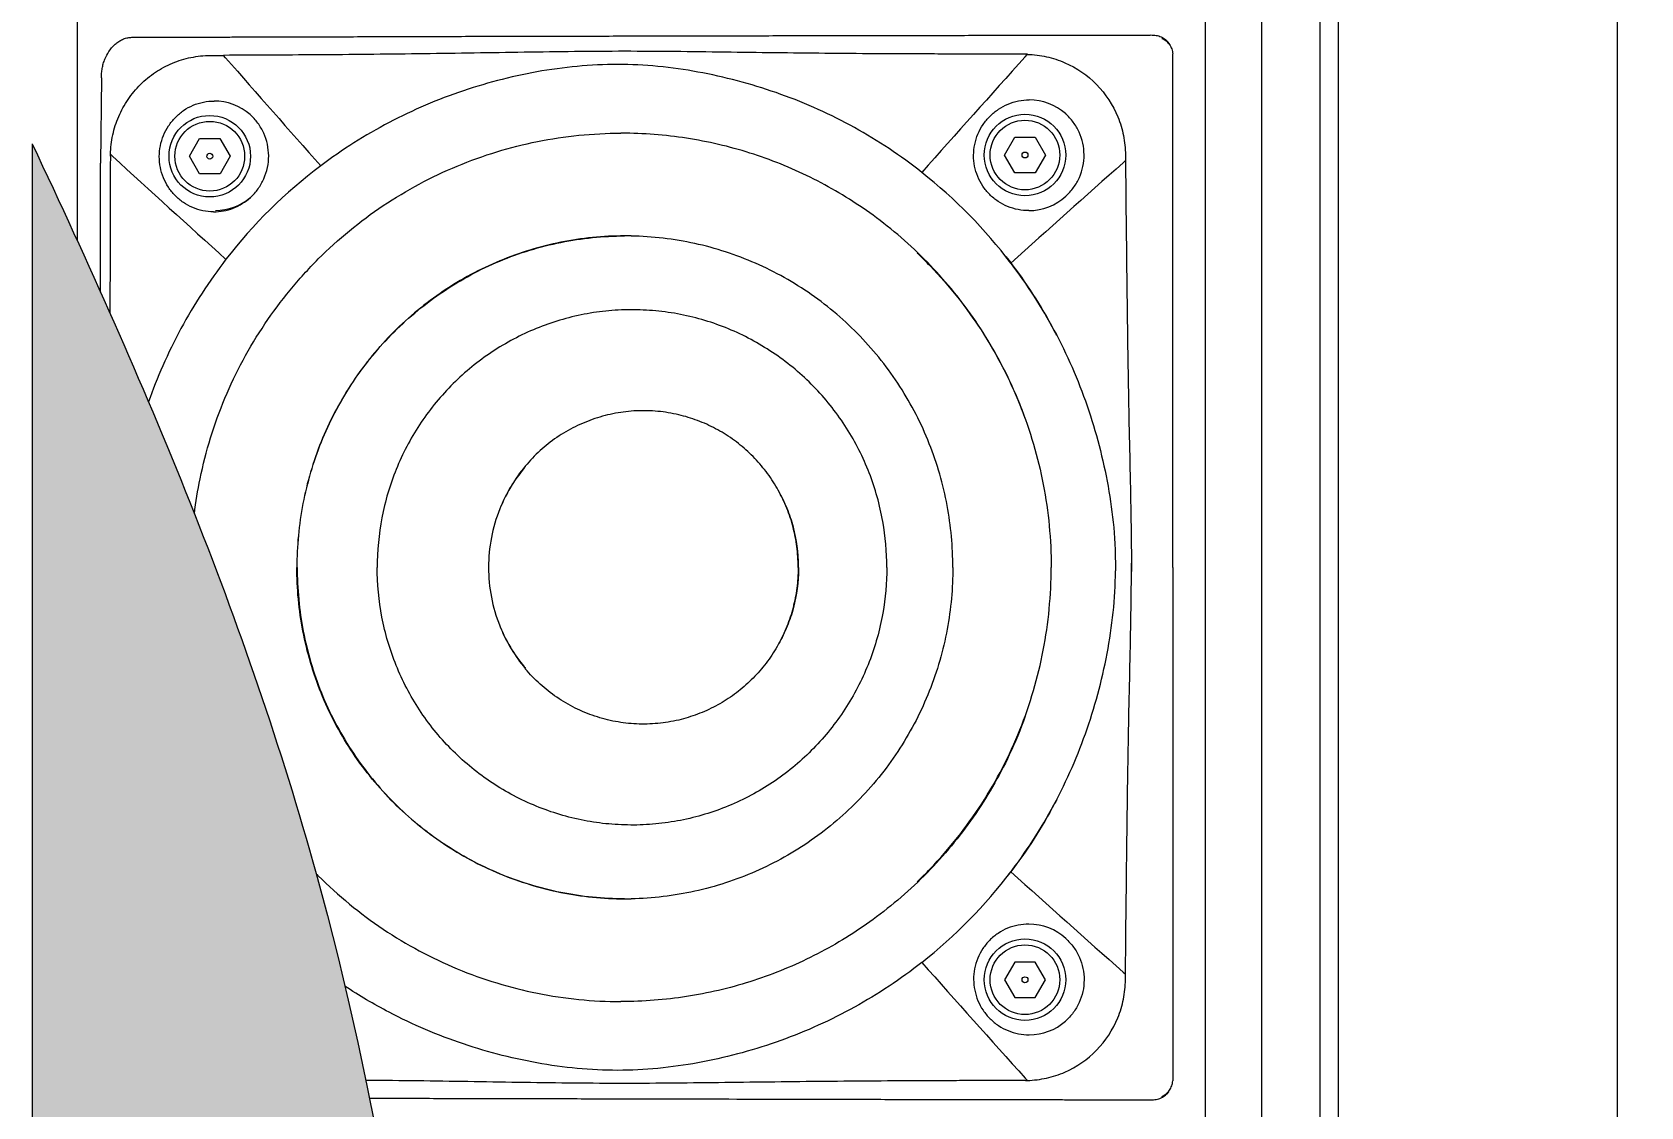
# Model space of a CAD drawing. Header units: millimetres. Extents: x 1177 to 2514, y 93 to 1038.
# Drawn here: x 1311.1 to 1447.3, y 734.8 to 825.8 of the extents above; entities that cross this region are included whole.
import ezdxf

# ---------------------------------------------------------------- set-up
doc = ezdxf.new("R2010")
doc.units = ezdxf.units.MM
doc.header["$LTSCALE"] = 0.1
doc.layers.get('0').update_dxf_attribs({"lineweight": 13})
doc.layers.get('Defpoints').update_dxf_attribs({"lineweight": 9})
doc.layers.add('标注', color=251, linetype='Continuous', lineweight=9)
doc.styles.get("Standard").update_dxf_attribs({"font": 'arial.ttf'})
doc.dimstyles.new('STANDARD 4', dxfattribs={"dimscale": 4, "dimtxt": 2.5, "dimasz": 1.5, "dimexe": 0.5, "dimexo": 0.5, "dimgap": 0.5, "dimtad": 1, "dimtoh": 1, "dimdec": 1, "dimzin": 9, "dimdsep": 46, "dimtxsty": 'Standard', "dimcen": 0, "dimclrd": 256, "dimclre": 256, "dimclrt": 256, "dimadec": 0, "dimazin": 0, "dimtp": 0.01, "dimtm": 0.01, "dimtfac": 1, "dimtdec": 1, "dimtofl": 0, "dimtmove": 0, "dimatfit": 3, "dimfxl": 1, "dimtolj": 1, "dimtzin": 4, "dimlwd": -1, "dimlwe": -1, "dimarcsym": 0})

# ---------------------------------------------------------------- blocks, each defined once
blk = doc.blocks.new('*D5')
at = {"layer": 'Defpoints', "color": 0, "transparency": 16777216}
for p in [(1420.67, 874.52), (1420.67, 412.52), (1445.31, 412.52)]:
    blk.add_point(p, dxfattribs=at)
at = {"layer": '标注', "transparency": 16777216}
for p, q in [((1422.67, 874.52), (1447.31, 874.52)), ((1445.31, 868.52), (1445.31, 418.52)), ((1422.67, 412.52), (1447.31, 412.52))]:
    blk.add_line(p, q, dxfattribs=at)
for points in [[(1444.31, 868.52), (1446.31, 868.52), (1445.31, 874.52)], [(1444.31, 418.52), (1446.31, 418.52), (1445.31, 412.52)]]:
    blk.add_solid(points, dxfattribs=at)
at = {"layer": '标注', "transparency": 16777216, "insert": (1438.2, 643.52), "char_height": 10, "attachment_point": 5, "rotation": 90}
blk.add_mtext('\\A1;462', dxfattribs=at)

msp = doc.modelspace()

# ---------------------------------------------------------------- hatches: boundary and pattern name
at = {"layer": '标注'}
h = msp.add_hatch(dxfattribs=at)
h.set_pattern_fill('HONEY', color=256)
h.set_pattern_definition([(0, (1080.556, 141.835), (4.7625, 2.749631), [3.175, -6.35]), (120, (1080.556, 141.835), (-4.7625, 2.749631), [3.175, -6.35]), (60, (1080.556, 141.835), (1e-08, 5.499261), [-6.35, 3.175])])
edge = h.paths.add_edge_path()
edge.add_spline(control_points=[(1311.15, 816.32), (1320.61, 796.32), (1359.71, 704.44), (1340.36, 571.13), (1402.75, 501.52), (1414.23, 490.07)], knot_values=[27.962264, 27.962264, 27.962264, 27.962264, 94.234465, 327.531204, 375.459085, 375.459085, 375.459085, 375.459085], degree=3, periodic=0)
edge.add_line((1414.23, 490.07), (1414.23, 418.52))
edge.add_line((1414.23, 418.52), (1311.15, 418.52))
edge.add_line((1311.15, 418.52), (1311.15, 816.32))

# ---------------------------------------------------------------- linework, layer by layer
for p, q in [((1415.23, 417.52), (1415.23, 869.52)), ((1420.17, 417.52), (1420.17, 869.52)), ((1421.69, 869.52), (1421.69, 417.52)), ((1314.96, 867.52), (1314.96, 808.14)), ((1410.42, 867.52), (1410.42, 493.92)), ((1326.21, 823.81), (1327.33, 823.81)), ((1327.51, 823.61), (1327.33, 823.82)), ((1395.21, 823.7), (1395.39, 823.91)), ((1317.01, 821.91), (1316.92, 814.68)), ((1361.73, 817.22), (1360.97, 817.23)), ((1324.45, 815.28), (1325.31, 816.78)), ((1325.31, 816.78), (1327.04, 816.78)), ((1327.04, 816.78), (1327.91, 815.28)), ((1393.45, 815.37), (1394.31, 816.88)), ((1394.31, 816.88), (1396.04, 816.88)), ((1396.04, 816.88), (1396.91, 815.38)), ((1316.92, 814.42), (1316.92, 814.68)), ((1316.94, 803.77), (1316.92, 814.42)), ((1317.97, 815.26), (1317.77, 815.44)), ((1325.31, 813.78), (1324.45, 815.28)), ((1327.91, 815.28), (1327.05, 813.78)), ((1394.31, 813.88), (1393.45, 815.37)), ((1396.91, 815.38), (1396.05, 813.88)), ((1403.49, 814.73), (1403.69, 814.91)), ((1327.05, 813.78), (1325.31, 813.78)), ((1396.05, 813.88), (1394.31, 813.88)), ((1361.29, 808.53), (1361.27, 808.53)), ((1361.29, 752.4), (1361.27, 752.4)), ((1394.31, 747.05), (1393.45, 745.55)), ((1396.05, 747.05), (1394.31, 747.05)), ((1396.91, 745.55), (1396.05, 747.05)), ((1403.49, 746.2), (1403.69, 746.02)), ((1393.45, 745.55), (1394.31, 744.05)), ((1396.04, 744.05), (1396.91, 745.55)), ((1361.73, 743.71), (1360.97, 743.7)), ((1394.31, 744.05), (1396.04, 744.05)), ((1395.21, 737.22), (1395.39, 737.02))]:
    msp.add_line(p, q)
for centre, radius in [((1326.18, 815.28), 3.45), ((1395.18, 815.38), 3.45), ((1326.18, 815.28), 2.95), ((1395.18, 815.38), 2.95), ((1395.18, 815.38), 0.25), ((1326.18, 815.28), 0.25), ((1395.18, 745.55), 3.45), ((1395.18, 745.55), 2.95), ((1395.18, 745.55), 0.25)]:
    msp.add_circle(centre, radius)
for centre, radius, start, end in [((1395.16, 816.21), 7.7, 88.2986, 89.5494), ((3243.62, 2502.68), 2547.69, 221.22778, 221.50197), ((2562.06, -228.84), 1571.43, 137.94853, 138.42745), ((1326.56, 815.38), 4.57, 48.4793, 90.2498), ((1395.54, 815.41), 4.64, 48.5119, 89.915), ((1325.66, 815.21), 7.9, 178.3084, 179.5381), ((2432.85, 2032.42), 1650.59, 227.51125, 227.96086), ((1361.1, 780.59), 42.42, 127.0077, 142.2695), ((3555.27, -1601.76), 3235.67, 131.68388, 131.90943), ((1360.15, 780.53), 42.49, 37.2169, 51.7662), ((1326.61, 815.34), 4.66, 270.7071, 309.5317), ((1395.48, 815.37), 4.7, 270.3689, 312.3436), ((1361.31, 781.07), 27.46, 88.8571, 90.0474), ((1360.81, 780.7), 36.52, 43.8166, 46.2519), ((1362.75, 780.56), 12.97, 140.0992, 158.0474), ((1363.03, 780.56), 13.22, 140.099, 158.0477), ((1362.69, 780.61), 12.89, 139.3, 140.0883), ((1362.83, 780.53), 13.05, 158.0502, 180.2933), ((1362.83, 780.4), 13.05, 179.7067, 201.9498), ((1362.75, 780.37), 12.97, 201.9526, 219.9008), ((1363.03, 780.37), 13.22, 201.9523, 219.901), ((1362.69, 780.32), 12.89, 219.9117, 220.7), ((1360.81, 780.23), 36.52, 313.7481, 316.1834), ((1360.15, 780.39), 42.49, 308.2338, 322.7831), ((3555.27, 3162.68), 3235.67, 228.09057, 228.31612), ((1361.31, 779.86), 27.46, 269.9526, 271.1429), ((1395.48, 745.56), 4.7, 47.6564, 89.6311), ((2562.06, 1789.76), 1571.43, 221.57255, 222.05147), ((1395.54, 745.52), 4.64, 270.085, 311.4881), ((1395.16, 744.72), 7.7, 270.4506, 271.7014)]:
    msp.add_arc(centre, radius, start, end)
for points, knots in [([(1317.3, 823.49), (1317.39, 823.72), (1317.62, 824.16), (1318.01, 824.64), (1318.39, 824.95), (1318.66, 825.11), (1318.88, 825.21), (1319.12, 825.29), (1319.3, 825.32), (1319.42, 825.33)], [0, 0, 0, 0, 0.249897, 0.499679, 0.624766, 0.749831, 0.812397, 0.874954, 1, 1, 1, 1]), ([(1319.42, 825.33), (1319.48, 825.34), (1319.59, 825.35), (1319.76, 825.35), (1319.93, 825.35), (1320.15, 825.35), (1320.43, 825.35), (1320.88, 825.35), (1321.45, 825.35), (1322.12, 825.36), (1322.8, 825.36), (1323.7, 825.36), (1324.83, 825.36), (1326.18, 825.37), (1327.53, 825.37), (1328.88, 825.38), (1330.69, 825.38), (1332.94, 825.39), (1335.65, 825.4), (1338.35, 825.4), (1341.05, 825.41), (1343.76, 825.42), (1347.36, 825.43), (1351.87, 825.44), (1357.28, 825.45), (1364.49, 825.47), (1371.7, 825.48), (1378.92, 825.5), (1384.32, 825.51), (1388.83, 825.51), (1392.44, 825.52), (1395.14, 825.53), (1397.39, 825.53), (1399.2, 825.53), (1400.55, 825.54), (1401.9, 825.54), (1403.03, 825.54), (1403.93, 825.54), (1404.49, 825.54), (1404.94, 825.54), (1405.28, 825.54), (1405.56, 825.54), (1405.79, 825.54), (1405.9, 825.55), (1405.96, 825.54)], [0, 0, 0, 0, 0.001953, 0.003906, 0.005859, 0.007812, 0.011719, 0.015625, 0.023437, 0.03125, 0.039062, 0.046875, 0.0625, 0.078125, 0.09375, 0.109375, 0.125, 0.15625, 0.1875, 0.21875, 0.25, 0.28125, 0.3125, 0.375, 0.4375, 0.5, 0.625, 0.6875, 0.75, 0.8125, 0.84375, 0.875, 0.90625, 0.921875, 0.9375, 0.953125, 0.96875, 0.976563, 0.984375, 0.988281, 0.992188, 0.996094, 0.998047, 1, 1, 1, 1]), ([(1405.96, 825.54), (1406.03, 825.54), (1406.18, 825.53), (1406.4, 825.5), (1406.61, 825.43), (1406.88, 825.31), (1407.14, 825.13), (1407.29, 824.94), (1407.35, 824.87)], [0, 0, 0, 0, 0.1251733, 0.2503246, 0.3755075, 0.5006605, 0.7503685, 0.9062926, 0.9062926, 0.9062926, 0.9062926]), ([(1406.77, 825.26), (1406.9, 825.2), (1407.14, 825.05), (1407.43, 824.74), (1407.62, 824.37), (1407.68, 824.09), (1407.69, 823.95)], [0, 0, 0, 0, 0.25002, 0.499954, 0.74987, 1, 1, 1, 1]), ([(1317.77, 815.44), (1317.79, 815.99), (1317.92, 817.09), (1318.42, 818.66), (1319.22, 820.11), (1320.27, 821.38), (1321.55, 822.43), (1323, 823.21), (1324.58, 823.69), (1325.67, 823.81), (1326.21, 823.81)], [0, 0, 0, 0, 0.125604, 0.251066, 0.37636, 0.501431, 0.626261, 0.750935, 0.875521, 1, 1, 1, 1]), ([(1395.22, 823.91), (1394.51, 823.91), (1393.1, 823.91), (1390.98, 823.92), (1388.85, 823.93), (1386.03, 823.94), (1382.49, 823.95), (1378.25, 823.99), (1374.01, 824.03), (1368.36, 824.11), (1362.7, 824.18), (1357.05, 824.14), (1352.8, 824.08), (1348.55, 824.01), (1344.31, 823.95), (1340.06, 823.9), (1334.41, 823.85), (1330.16, 823.83), (1327.33, 823.82)], [0, 0, 0, 0, 0.031255, 0.062509, 0.093763, 0.125018, 0.187524, 0.250022, 0.312498, 0.374932, 0.499752, 0.562297, 0.624897, 0.687473, 0.750007, 0.812516, 0.875013, 1, 1, 1, 1]), ([(1395.39, 823.9), (1395.93, 823.89), (1397.02, 823.75), (1399.1, 823.08), (1401.4, 821.49), (1402.93, 819.15), (1403.57, 817.04), (1403.68, 815.94), (1403.69, 815.39)], [0, 0, 0, 0, 0.124866, 0.24975, 0.498727, 0.74843, 0.874183, 1, 1, 1, 1]), ([(1407.69, 780.46), (1407.69, 780.71), (1407.69, 782.74), (1407.69, 786.55), (1407.69, 791.89), (1407.69, 797.24), (1407.69, 801.69), (1407.69, 805.25), (1407.69, 807.92), (1407.69, 810.59), (1407.69, 812.82), (1407.69, 814.6), (1407.69, 815.94), (1407.69, 817.27), (1407.69, 818.61), (1407.69, 819.72), (1407.69, 820.61), (1407.69, 821.28), (1407.69, 821.84), (1407.69, 822.28), (1407.69, 822.62), (1407.69, 822.95), (1407.69, 823.23), (1407.69, 823.45), (1407.69, 823.59), (1407.69, 823.7), (1407.69, 823.77), (1407.69, 823.83), (1407.69, 823.87), (1407.68, 823.91), (1407.69, 823.94), (1407.69, 823.95)], [0.4913227, 0.4913227, 0.4913227, 0.4913227, 0.4999999, 0.5624999, 0.6249998, 0.6874998, 0.7499998, 0.7812498, 0.8124998, 0.8437498, 0.8749998, 0.8906248, 0.9062498, 0.9218748, 0.9374998, 0.9531248, 0.9609373, 0.9687498, 0.9765623, 0.9804685, 0.9843748, 0.988281, 0.9921872, 0.9941404, 0.9960935, 0.9970701, 0.9980466, 0.9985349, 0.9990232, 0.9995119, 1, 1, 1, 1]), ([(1317.01, 821.91), (1317.01, 822.04), (1317.02, 822.31), (1317.07, 822.72), (1317.16, 823.11), (1317.25, 823.37), (1317.3, 823.49)], [0, 0, 0, 0, 0.249972, 0.500035, 0.74999, 1, 1, 1, 1]), ([(1386.45, 813.91), (1384.66, 815.32), (1381.79, 817.23), (1377.71, 819.28), (1374.53, 820.56), (1371.27, 821.59), (1367.93, 822.37), (1364.55, 822.89), (1361.13, 823.1), (1357.7, 822.98), (1354.29, 822.54), (1350.93, 821.83), (1347.63, 820.86), (1344.43, 819.64), (1340.3, 817.68), (1337.39, 815.84), (1335.57, 814.46)], [0, 0, 0, 0, 0.124909, 0.18737, 0.249814, 0.312249, 0.374677, 0.437067, 0.499454, 0.562013, 0.62474, 0.68744, 0.750034, 0.812562, 0.875065, 1, 1, 1, 1]), ([(1326.5, 810.57), (1326.2, 810.57), (1325.59, 810.63), (1324.72, 810.9), (1323.93, 811.34), (1323.23, 811.92), (1322.65, 812.64), (1322.23, 813.45), (1321.97, 814.33), (1321.88, 815.25), (1321.97, 816.17), (1322.24, 817.05), (1322.67, 817.87), (1323.25, 818.59), (1323.95, 819.18), (1324.76, 819.62), (1325.63, 819.89), (1326.24, 819.95), (1326.54, 819.95)], [0, 0, 0, 0, 0.062013, 0.123999, 0.186007, 0.248144, 0.31047, 0.373011, 0.435751, 0.498641, 0.561623, 0.624602, 0.687521, 0.750329, 0.812989, 0.875479, 0.937819, 1, 1, 1, 1]), ([(1395.51, 810.67), (1395.2, 810.67), (1394.59, 810.73), (1393.7, 810.99), (1392.89, 811.43), (1392.17, 812.01), (1391.59, 812.73), (1391.15, 813.55), (1390.89, 814.43), (1390.8, 815.36), (1390.9, 816.28), (1391.17, 817.17), (1391.61, 817.98), (1392.21, 818.7), (1392.92, 819.28), (1393.74, 819.72), (1394.63, 819.99), (1395.24, 820.05), (1395.55, 820.05)], [0, 0, 0, 0, 0.062376, 0.124727, 0.187058, 0.249428, 0.311839, 0.374302, 0.436823, 0.499384, 0.562001, 0.624637, 0.687286, 0.749934, 0.812557, 0.875113, 0.937604, 1, 1, 1, 1]), ([(1329.62, 811.78), (1329.86, 812), (1330.3, 812.5), (1330.79, 813.36), (1331.1, 814.32), (1331.2, 815.31), (1331.09, 816.3), (1330.78, 817.24), (1330.28, 818.1), (1329.83, 818.59), (1329.59, 818.8)], [0, 0, 0, 0, 0.125055, 0.250398, 0.375885, 0.501357, 0.626636, 0.751544, 0.875992, 1, 1, 1, 1]), ([(1398.64, 811.9), (1398.88, 812.12), (1399.33, 812.61), (1399.82, 813.47), (1400.12, 814.41), (1400.22, 815.4), (1400.11, 816.39), (1399.8, 817.33), (1399.3, 818.18), (1398.86, 818.67), (1398.61, 818.88)], [0, 0, 0, 0, 0.125126, 0.250255, 0.375362, 0.500449, 0.625511, 0.750454, 0.875295, 1, 1, 1, 1]), ([(1324.88, 785), (1325, 786), (1325.54, 789.34), (1326.9, 793.74), (1328.95, 798.04), (1330.8, 801.11), (1332.93, 803.97), (1336.12, 807.5), (1340.73, 811.29), (1345.99, 814.1), (1350.45, 815.71), (1353.9, 816.58), (1357.42, 817.11), (1359.78, 817.23), (1360.97, 817.23)], [0.5363409, 0.5363409, 0.5363409, 0.5363409, 0.5627075, 0.6253563, 0.6566952, 0.6880154, 0.7193149, 0.7505925, 0.8130067, 0.8753393, 0.9065184, 0.9376833, 0.9688438, 1, 1, 1, 1]), ([(1382.32, 810.28), (1380.83, 811.36), (1377.69, 813.31), (1372.6, 815.47), (1367.24, 816.83), (1363.57, 817.18), (1361.73, 817.22)], [0, 0, 0, 0, 0.250323, 0.500385, 0.750243, 1, 1, 1, 1]), ([(1317.77, 815.27), (1317.76, 814.91), (1317.76, 814.18), (1317.76, 812.73), (1317.76, 810.92), (1317.75, 808.74), (1317.74, 805.84), (1317.73, 803.6), (1317.72, 802.09), (1317.72, 802.02)], [0, 0, 0, 0, 0.0312508, 0.0625016, 0.1250031, 0.1875047, 0.2500063, 0.3750094, 0.3805514, 0.3805514, 0.3805514, 0.3805514]), ([(1403.69, 814.91), (1403.7, 814.18), (1403.71, 812.73), (1403.74, 809.83), (1403.78, 806.21), (1403.83, 801.86), (1403.89, 797.51), (1403.97, 793.16), (1404.07, 788.81), (1404.16, 784.46), (1404.19, 781.56), (1404.2, 780.11)], [0, 0, 0, 0, 0.062501, 0.125001, 0.250002, 0.375004, 0.500005, 0.625006, 0.750006, 0.875001, 1, 1, 1, 1]), ([(1326.5, 810.57), (1327.06, 810.57), (1328.21, 810.78), (1329.19, 811.4), (1329.62, 811.78)], [0, 0, 0, 0, 0.498826, 1, 1, 1, 1]), ([(1395.21, 793.07), (1394.81, 794.18), (1393.58, 797.15), (1390.94, 801.71), (1387.04, 806.42), (1383.96, 809.09), (1382.32, 810.28)], [0.105067, 0.105067, 0.105067, 0.105067, 0.2504623, 0.500649, 0.7505021, 1, 1, 1, 1]), ([(1361.27, 808.53), (1360.37, 808.53), (1358.57, 808.44), (1355.89, 808.03), (1353.26, 807.37), (1349.85, 806.15), (1345.85, 804), (1342.33, 801.1), (1339.9, 798.42), (1338.27, 796.23), (1336.87, 793.89), (1335.3, 790.61), (1333.96, 786.24), (1333.56, 782.5), (1333.55, 780.57), (1333.55, 780.46)], [0, 0, 0, 0, 0.0311355, 0.0622791, 0.0934256, 0.1245888, 0.1868992, 0.2493053, 0.2805845, 0.3118895, 0.3432187, 0.3745698, 0.4372508, 0.4999732, 0.5036692, 0.5036692, 0.5036692, 0.5036692]), ([(1333.58, 780.46), (1333.58, 780.57), (1333.59, 782.5), (1333.99, 786.24), (1335.33, 790.6), (1336.89, 793.88), (1338.3, 796.22), (1339.92, 798.41), (1342.35, 801.09), (1345.86, 803.98), (1349.86, 806.14), (1353.26, 807.36), (1355.89, 808.03), (1358.57, 808.43), (1360.37, 808.53), (1361.27, 808.53)], [0.4963279, 0.4963279, 0.4963279, 0.4963279, 0.5000269, 0.5627492, 0.62543, 0.6567811, 0.6881102, 0.7194151, 0.7506944, 0.8131006, 0.8754112, 0.9065744, 0.9377209, 0.9688644, 1, 1, 1, 1]), ([(1389.07, 780.46), (1389.08, 782.22), (1388.75, 785.79), (1387.5, 790.13), (1386, 793.44), (1384.63, 795.8), (1383.05, 798.02), (1380.66, 800.75), (1377.2, 803.71), (1373.24, 805.93), (1369.86, 807.22), (1367.24, 807.93), (1364.57, 808.38), (1362.76, 808.5), (1361.86, 808.52)], [0.5021838, 0.5021838, 0.5021838, 0.5021838, 0.5626978, 0.625385, 0.6567405, 0.6880747, 0.719385, 0.7506699, 0.8130872, 0.8754073, 0.9065736, 0.9377234, 0.9688709, 1, 1, 1, 1]), ([(1327.55, 806.55), (1326.13, 804.7), (1324.21, 801.75), (1322.19, 797.62), (1321.36, 795.51), (1321, 794.47)], [0, 0, 0, 0, 0.2491674, 0.3740108, 0.4911481, 0.4911481, 0.4911481, 0.4911481]), ([(1393.57, 806.78), (1395.01, 804.95), (1396.95, 802.01), (1399.03, 797.83), (1400.34, 794.57), (1401.39, 791.21), (1402.18, 787.78), (1402.7, 784.29), (1402.84, 781.94), (1402.84, 780.16)], [0, 0, 0, 0, 0.249098, 0.373922, 0.498883, 0.624013, 0.749336, 0.874733, 1, 1, 1, 1]), ([(1397.87, 800.12), (1397.81, 800.23), (1396.69, 802.37), (1395.38, 804.41), (1393.99, 806.24)], [0.7372415, 0.7372415, 0.7372415, 0.7372415, 0.7508809, 1, 1, 1, 1]), ([(1387.16, 805.99), (1388.78, 804.3), (1391.71, 800.6), (1394.96, 794.31), (1396.95, 787.52), (1397.4, 782.82), (1397.4, 780.46)], [0, 0, 0, 0, 0.1247698, 0.2497264, 0.3748253, 0.4999955, 0.4999955, 0.4999955, 0.4999955]), ([(1362.34, 802.27), (1361.64, 802.29), (1360.22, 802.25), (1358.12, 801.98), (1356.06, 801.5), (1353.38, 800.59), (1350.22, 798.97), (1347.43, 796.75), (1345.49, 794.68), (1344.2, 792.99), (1343.07, 791.18), (1341.82, 788.63), (1340.72, 785.22), (1340.37, 782.22), (1340.35, 780.63), (1340.35, 780.46)], [0, 0, 0, 0, 0.0311291, 0.0622753, 0.0934218, 0.1245804, 0.1868815, 0.249279, 0.2805555, 0.3118592, 0.343188, 0.3745391, 0.4372211, 0.4999431, 0.5072236, 0.5072236, 0.5072236, 0.5072236]), ([(1383.48, 780.46), (1383.48, 781.77), (1383.25, 784.49), (1382.32, 787.82), (1381.16, 790.42), (1380.11, 792.27), (1378.88, 794.01), (1377.03, 796.16), (1374.33, 798.48), (1371.24, 800.23), (1368.6, 801.25), (1366.55, 801.81), (1364.46, 802.16), (1363.05, 802.26), (1362.34, 802.27)], [0.5053032, 0.5053032, 0.5053032, 0.5053032, 0.5626671, 0.6253552, 0.6567109, 0.6880464, 0.7193588, 0.7506459, 0.8130673, 0.8753929, 0.9065618, 0.9377166, 0.9688692, 1, 1, 1, 1]), ([(1365.87, 793.38), (1365.29, 793.52), (1364.1, 793.72), (1362.3, 793.76), (1360.51, 793.55), (1358.76, 793.1), (1357.09, 792.41), (1355.53, 791.5), (1354.11, 790.38), (1353.27, 789.51), (1352.89, 789.04)], [0, 0, 0, 0, 0.124841, 0.249654, 0.37448, 0.499359, 0.624325, 0.74941, 0.874631, 1, 1, 1, 1]), ([(1375.98, 780.46), (1375.98, 780.77), (1375.95, 781.64), (1375.77, 783.06), (1375.35, 784.69), (1374.72, 786.26), (1373.9, 787.73), (1372.9, 789.09), (1371.74, 790.3), (1370.44, 791.36), (1369.01, 792.24), (1367.48, 792.93), (1366.41, 793.26), (1365.87, 793.38)], [0.3412995, 0.3412995, 0.3412995, 0.3412995, 0.3756056, 0.4382705, 0.5009099, 0.5635089, 0.6260551, 0.6885393, 0.7509562, 0.813305, 0.8755894, 0.9378173, 1, 1, 1, 1]), ([(1376.01, 780.46), (1376.01, 780.51), (1376.01, 781.66), (1375.79, 783.36), (1375.09, 785.46), (1374.6, 786.46), (1374.33, 786.94)], [0.4906597, 0.4906597, 0.4906597, 0.4906597, 0.500006, 0.7498827, 0.8749892, 1, 1, 1, 1]), ([(1361.27, 752.4), (1360.37, 752.4), (1358.57, 752.49), (1355.89, 752.89), (1353.26, 753.56), (1349.85, 754.78), (1345.85, 756.93), (1342.33, 759.82), (1339.9, 762.51), (1338.27, 764.7), (1336.87, 767.04), (1335.3, 770.32), (1333.96, 774.69), (1333.56, 778.43), (1333.55, 780.36), (1333.55, 780.46)], [0, 0, 0, 0, 0.0311355, 0.0622791, 0.0934256, 0.1245888, 0.1868992, 0.2493053, 0.2805845, 0.3118895, 0.3432187, 0.3745698, 0.4372508, 0.4999732, 0.5036692, 0.5036692, 0.5036692, 0.5036692]), ([(1333.58, 780.46), (1333.58, 780.36), (1333.59, 778.43), (1333.99, 774.69), (1335.33, 770.32), (1336.89, 767.04), (1338.3, 764.71), (1339.92, 762.52), (1342.35, 759.83), (1345.86, 756.94), (1349.86, 754.79), (1353.26, 753.57), (1355.89, 752.9), (1358.57, 752.49), (1360.37, 752.4), (1361.27, 752.4)], [0.4963279, 0.4963279, 0.4963279, 0.4963279, 0.5000269, 0.5627492, 0.62543, 0.6567811, 0.6881102, 0.7194151, 0.7506944, 0.8131006, 0.8754112, 0.9065744, 0.9377209, 0.9688644, 1, 1, 1, 1]), ([(1362.34, 758.65), (1361.64, 758.64), (1360.22, 758.68), (1358.12, 758.95), (1356.06, 759.43), (1353.38, 760.34), (1350.22, 761.96), (1347.43, 764.18), (1345.49, 766.25), (1344.2, 767.94), (1343.07, 769.75), (1341.82, 772.3), (1340.72, 775.71), (1340.37, 778.71), (1340.35, 780.3), (1340.35, 780.46)], [0, 0, 0, 0, 0.0311291, 0.0622753, 0.0934218, 0.1245804, 0.1868815, 0.249279, 0.2805555, 0.3118592, 0.343188, 0.3745391, 0.4372211, 0.4999431, 0.5072236, 0.5072236, 0.5072236, 0.5072236]), ([(1389.07, 780.46), (1389.08, 778.71), (1388.75, 775.13), (1387.5, 770.8), (1386, 767.49), (1384.63, 765.13), (1383.05, 762.91), (1380.66, 760.18), (1377.2, 757.22), (1373.24, 755), (1369.86, 753.71), (1367.24, 753), (1364.57, 752.55), (1362.76, 752.42), (1361.86, 752.4)], [0.5021838, 0.5021838, 0.5021838, 0.5021838, 0.5626978, 0.625385, 0.6567405, 0.6880747, 0.719385, 0.7506699, 0.8130872, 0.8754073, 0.9065736, 0.9377234, 0.9688709, 1, 1, 1, 1]), ([(1383.48, 780.46), (1383.48, 779.16), (1383.25, 776.44), (1382.32, 773.11), (1381.16, 770.51), (1380.11, 768.66), (1378.88, 766.92), (1377.03, 764.77), (1374.33, 762.44), (1371.24, 760.69), (1368.6, 759.68), (1366.55, 759.12), (1364.46, 758.76), (1363.05, 758.67), (1362.34, 758.65)], [0.5053032, 0.5053032, 0.5053032, 0.5053032, 0.5626671, 0.6253552, 0.6567109, 0.6880464, 0.7193588, 0.7506459, 0.8130673, 0.8753929, 0.9065618, 0.9377166, 0.9688692, 1, 1, 1, 1]), ([(1375.98, 780.46), (1375.98, 780.16), (1375.95, 779.29), (1375.77, 777.87), (1375.35, 776.23), (1374.72, 774.67), (1373.9, 773.2), (1372.9, 771.84), (1371.74, 770.63), (1370.44, 769.57), (1369.01, 768.69), (1367.48, 768), (1366.41, 767.67), (1365.87, 767.54)], [0.3412995, 0.3412995, 0.3412995, 0.3412995, 0.3756056, 0.4382705, 0.5009099, 0.5635089, 0.6260551, 0.6885393, 0.7509562, 0.813305, 0.8755894, 0.9378173, 1, 1, 1, 1]), ([(1376.01, 780.46), (1376.01, 780.42), (1376.01, 779.27), (1375.79, 777.57), (1375.09, 775.47), (1374.6, 774.47), (1374.33, 773.99)], [0.4906597, 0.4906597, 0.4906597, 0.4906597, 0.500006, 0.7498827, 0.8749892, 1, 1, 1, 1]), ([(1387.16, 754.94), (1388.78, 756.63), (1391.71, 760.33), (1394.96, 766.62), (1396.95, 773.41), (1397.4, 778.11), (1397.4, 780.46)], [0, 0, 0, 0, 0.1247698, 0.2497264, 0.3748253, 0.4999955, 0.4999955, 0.4999955, 0.4999955]), ([(1403.69, 746.02), (1403.7, 746.74), (1403.71, 748.19), (1403.74, 751.09), (1403.78, 754.72), (1403.83, 759.07), (1403.89, 763.42), (1403.97, 767.77), (1404.07, 772.12), (1404.16, 776.47), (1404.19, 779.37), (1404.2, 780.82)], [0, 0, 0, 0, 0.062501, 0.125001, 0.250002, 0.375004, 0.500005, 0.625006, 0.750006, 0.875001, 1, 1, 1, 1]), ([(1407.69, 780.46), (1407.69, 780.22), (1407.69, 778.19), (1407.69, 774.38), (1407.69, 769.04), (1407.69, 763.69), (1407.69, 759.24), (1407.69, 755.68), (1407.69, 753.01), (1407.69, 750.33), (1407.69, 748.11), (1407.69, 746.33), (1407.69, 744.99), (1407.69, 743.65), (1407.69, 742.32), (1407.69, 741.21), (1407.69, 740.31), (1407.69, 739.65), (1407.69, 739.09), (1407.69, 738.65), (1407.69, 738.31), (1407.69, 737.98), (1407.69, 737.7), (1407.69, 737.48), (1407.69, 737.34), (1407.69, 737.23), (1407.69, 737.16), (1407.69, 737.1), (1407.69, 737.06), (1407.68, 737.02), (1407.69, 736.99), (1407.69, 736.98)], [0.4913227, 0.4913227, 0.4913227, 0.4913227, 0.4999999, 0.5624999, 0.6249998, 0.6874998, 0.7499998, 0.7812498, 0.8124998, 0.8437498, 0.8749998, 0.8906248, 0.9062498, 0.9218748, 0.9374998, 0.9531248, 0.9609373, 0.9687498, 0.9765623, 0.9804685, 0.9843748, 0.988281, 0.9921872, 0.9941404, 0.9960935, 0.9970701, 0.9980466, 0.9985349, 0.9990232, 0.9995119, 1, 1, 1, 1]), ([(1393.57, 754.14), (1395.01, 755.98), (1396.95, 758.92), (1399.03, 763.1), (1400.34, 766.36), (1401.39, 769.72), (1402.18, 773.15), (1402.7, 776.64), (1402.84, 778.98), (1402.84, 780.16)], [0, 0, 0, 0, 0.249098, 0.373922, 0.498883, 0.624013, 0.749336, 0.874733, 1, 1, 1, 1]), ([(1365.87, 767.54), (1365.29, 767.41), (1364.1, 767.21), (1362.3, 767.17), (1360.51, 767.37), (1358.76, 767.83), (1357.09, 768.52), (1355.53, 769.43), (1354.11, 770.55), (1353.27, 771.42), (1352.89, 771.88)], [0, 0, 0, 0, 0.124841, 0.249654, 0.37448, 0.499359, 0.624325, 0.74941, 0.874631, 1, 1, 1, 1]), ([(1395.21, 767.86), (1394.81, 766.75), (1393.58, 763.77), (1390.94, 759.22), (1387.04, 754.51), (1383.96, 751.84), (1382.32, 750.65)], [0.105067, 0.105067, 0.105067, 0.105067, 0.2504623, 0.500649, 0.7505021, 1, 1, 1, 1]), ([(1397.87, 760.81), (1397.81, 760.7), (1396.69, 758.56), (1395.38, 756.51), (1393.99, 754.69)], [0.7372415, 0.7372415, 0.7372415, 0.7372415, 0.7508809, 1, 1, 1, 1]), ([(1335.18, 754.54), (1335.24, 754.48), (1336.98, 752.73), (1340.73, 749.64), (1345.99, 746.82), (1350.45, 745.22), (1353.9, 744.35), (1357.42, 743.82), (1359.78, 743.7), (1360.97, 743.7)], [0.7482465, 0.7482465, 0.7482465, 0.7482465, 0.7505925, 0.8130067, 0.8753393, 0.9065184, 0.9376833, 0.9688438, 1, 1, 1, 1]), ([(1382.32, 750.65), (1380.83, 749.56), (1377.69, 747.62), (1372.6, 745.46), (1367.24, 744.1), (1363.57, 743.74), (1361.73, 743.71)], [0, 0, 0, 0, 0.250323, 0.500385, 0.750243, 1, 1, 1, 1]), ([(1395.51, 750.26), (1395.2, 750.26), (1394.59, 750.2), (1393.7, 749.94), (1392.89, 749.5), (1392.17, 748.91), (1391.59, 748.2), (1391.15, 747.38), (1390.89, 746.49), (1390.8, 745.57), (1390.9, 744.65), (1391.17, 743.76), (1391.61, 742.94), (1392.21, 742.23), (1392.92, 741.64), (1393.74, 741.21), (1394.63, 740.94), (1395.24, 740.88), (1395.55, 740.88)], [0, 0, 0, 0, 0.062376, 0.124727, 0.187058, 0.249428, 0.311839, 0.374302, 0.436823, 0.499384, 0.562001, 0.624637, 0.687286, 0.749934, 0.812557, 0.875113, 0.937604, 1, 1, 1, 1]), ([(1398.64, 749.03), (1398.88, 748.81), (1399.33, 748.32), (1399.82, 747.46), (1400.12, 746.51), (1400.22, 745.53), (1400.11, 744.54), (1399.8, 743.6), (1399.3, 742.75), (1398.86, 742.26), (1398.61, 742.04)], [0, 0, 0, 0, 0.125126, 0.250255, 0.375362, 0.500449, 0.625511, 0.750454, 0.875295, 1, 1, 1, 1]), ([(1386.45, 747.01), (1384.66, 745.6), (1381.79, 743.7), (1377.71, 741.65), (1374.53, 740.37), (1371.27, 739.33), (1367.93, 738.55), (1364.55, 738.04), (1361.13, 737.82), (1357.7, 737.95), (1354.29, 738.39), (1350.93, 739.1), (1347.63, 740.07), (1344.43, 741.29), (1341.06, 742.89), (1338.82, 744.21), (1337.62, 745.01)], [0, 0, 0, 0, 0.1249085, 0.1873702, 0.2498136, 0.3122492, 0.3746772, 0.4370666, 0.4994543, 0.562013, 0.6247399, 0.68744, 0.7500341, 0.8125615, 0.8750652, 0.9541955, 0.9541955, 0.9541955, 0.9541955]), ([(1395.39, 737.02), (1395.93, 737.04), (1397.02, 737.17), (1399.1, 737.85), (1401.4, 739.44), (1402.93, 741.78), (1403.57, 743.89), (1403.68, 744.99), (1403.69, 745.54)], [0, 0, 0, 0, 0.124866, 0.24975, 0.498727, 0.74843, 0.874183, 1, 1, 1, 1]), ([(1395.22, 737.02), (1394.51, 737.02), (1393.1, 737.01), (1390.98, 737.01), (1388.85, 737), (1386.03, 736.99), (1382.49, 736.97), (1378.25, 736.94), (1374.01, 736.89), (1368.36, 736.82), (1362.7, 736.75), (1357.05, 736.79), (1352.8, 736.84), (1348.55, 736.91), (1344.31, 736.98), (1341.26, 737.01), (1339.62, 737.03), (1339.4, 737.03)], [0, 0, 0, 0, 0.0312548, 0.062509, 0.0937633, 0.1250176, 0.1875242, 0.2500222, 0.3124978, 0.3749322, 0.4997519, 0.5622972, 0.6248972, 0.6874726, 0.7500072, 0.8125159, 0.8222997, 0.8222997, 0.8222997, 0.8222997]), ([(1406.77, 735.67), (1406.9, 735.73), (1407.14, 735.88), (1407.43, 736.18), (1407.62, 736.56), (1407.68, 736.84), (1407.69, 736.98)], [0, 0, 0, 0, 0.25002, 0.499954, 0.74987, 1, 1, 1, 1]), ([(1339.71, 735.52), (1340.16, 735.52), (1341.51, 735.52), (1343.76, 735.51), (1347.36, 735.5), (1351.87, 735.49), (1357.28, 735.48), (1364.49, 735.46), (1371.7, 735.45), (1378.92, 735.43), (1384.32, 735.42), (1388.83, 735.41), (1392.44, 735.41), (1395.14, 735.4), (1397.39, 735.4), (1399.2, 735.39), (1400.55, 735.39), (1401.9, 735.39), (1403.03, 735.39), (1403.93, 735.39), (1404.49, 735.39), (1404.94, 735.38), (1405.28, 735.38), (1405.56, 735.38), (1405.79, 735.38), (1405.9, 735.38), (1405.96, 735.38)], [0.2344602, 0.2344602, 0.2344602, 0.2344602, 0.2499998, 0.2812499, 0.3124999, 0.3749999, 0.4374999, 0.4999999, 0.6249999, 0.6875, 0.75, 0.8125, 0.84375, 0.875, 0.90625, 0.921875, 0.9375, 0.953125, 0.96875, 0.9765625, 0.984375, 0.9882813, 0.9921875, 0.9960938, 0.9980469, 1, 1, 1, 1]), ([(1405.96, 735.38), (1406.03, 735.38), (1406.18, 735.39), (1406.4, 735.43), (1406.61, 735.5), (1406.88, 735.62), (1407.14, 735.8), (1407.29, 735.98), (1407.35, 736.06)], [0, 0, 0, 0, 0.1251733, 0.2503246, 0.3755075, 0.5006605, 0.7503685, 0.9062926, 0.9062926, 0.9062926, 0.9062926])]:
    msp.add_open_spline(points, degree=3, knots=knots)
for points in [[(1403.69, 815.39), (1403.69, 815.23), (1403.69, 815.07), (1403.69, 814.91)], [(1403.69, 745.54), (1403.69, 745.7), (1403.69, 745.86), (1403.69, 746.02)]]:
    msp.add_open_spline(points, degree=3)
msp.add_line((1311.15, 816.32), (1311.15, 418.52), dxfattribs=at)
msp.add_open_spline([(1311.15, 816.32), (1320.61, 796.32), (1359.71, 704.44), (1340.36, 571.13), (1402.75, 501.52), (1414.23, 490.07)], degree=3, knots=[27.962264, 27.962264, 27.962264, 27.962264, 94.234465, 327.531204, 375.459085, 375.459085, 375.459085, 375.459085], dxfattribs=at)

# ---------------------------------------------------------------- dimensions: what is measured, and where the dimension line sits
dim = msp.add_linear_dim(base=(1445.31, 412.52), p1=(1420.67, 874.52), p2=(1420.67, 412.52), angle=90, dimstyle='STANDARD 4', dxfattribs=at)
dim.commit()
dim.dimension.update_dxf_attribs({"geometry": '*D5', "text_midpoint": (1445.31, 643.52), "dimtype": 160})

doc.saveas('drawing.dxf')
